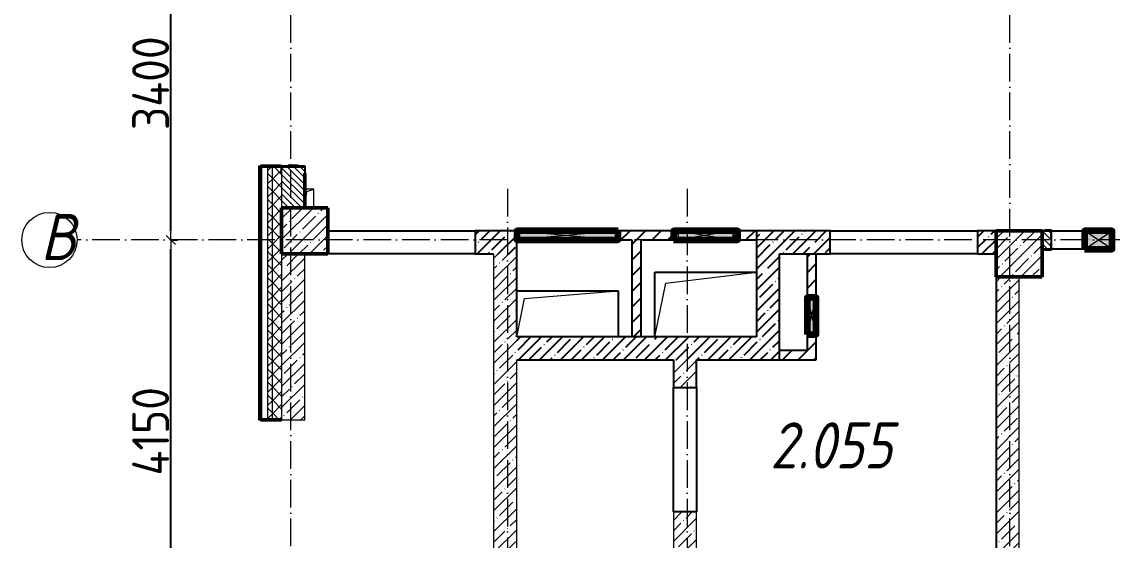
# Model space of a CAD drawing. Header units: millimetres. Extents: x -356862 to 418287, y 0 to 839748.
# Drawn here: x -20860 to -9032, y 461741 to 467363 of the extents above; entities that cross this region are included whole.
import ezdxf

# ---------------------------------------------------------------- set-up
doc = ezdxf.new("R2010")
doc.units = ezdxf.units.MM
doc.linetypes.add('50_200_ШТРИХ_1Т_ш5_п1_п1_', pattern=[700, 500, -100, 0, -100])
for name, color, linetype, lineweight in [('9.7) Заделка 956 шт', 6, 'Continuous', 158), ('A-____-____-DIMS', 7, 'Continuous', 9), ('A-DETL-GENF-OTLN', 7, 'Continuous', 9), ('A-GENM-____-MCUT', 7, 'Continuous', 25), ('A-GENM-____-OTLN', 7, 'Continuous', 9), ('A-GENM-____-OTLN-1', 7, 'Continuous', 25), ('A-GLAZ-____-OTLN', 7, 'Continuous', 9), ('A-WALL-____-MCUT-1', 7, 'Continuous', 9), ('A-WALL-____-MCUT-2', 7, 'Continuous', 50), ('A-WALL-____-MCUT-3', 7, 'Continuous', 9), ('A-WALL-____-PATT-1', 7, 'Continuous', 9), ('A-WALL-FNSH-MCUT-1', 7, 'Continuous', 9), ('S-COLS-____-MCUT', 7, 'Continuous', 50), ('S-COLS-____-OTLN', 7, 'Continuous', 9), ('S-GRID-____-IDEN', 7, 'Continuous', 9), ('S-GRID-____-OTLN-1', 7, '50_200_ШТРИХ_1Т_ш5_п1_п1_', 9)]:
    doc.layers.add(name, color=color, linetype=linetype, lineweight=lineweight)
doc.styles.add('ISOCPEUR_I', font='isocpeui.ttf', dxfattribs={"width": 0.9, "height": 2.5})
doc.styles.add('ISOCPEUR_I_3', font='isocpeui.ttf', dxfattribs={"width": 0.85, "height": 2.2})
doc.styles.add('СПДС', font='isocpeur.ttf', dxfattribs={"width": 0.9})
doc.dimstyles.new('Размера А3', dxfattribs={"dimtxt": 200, "dimasz": 100, "dimexe": 70, "dimexo": 100, "dimgap": 20, "dimtad": 1, "dimdec": 0, "dimrnd": 10, "dimzin": 0, "dimdsep": 46, "dimtxsty": 'СПДС', "dimblk": 'ARROWHEAD_6', "dimcen": 1, "dimclrd": 256, "dimclre": 256, "dimclrt": 256, "dimazin": 0, "dimtfac": 1, "dimtdec": 0, "dimtmove": 2, "dimatfit": 3, "dimfxl": 1, "dimtolj": 1, "dimtzin": 0, "dimarcsym": 0})
pattern_1 = [(45, (-15591.66, 459015.94), (-114.0493, 114.0493), []), (45, (-15477.61, 459015.94), (-114.0493, 114.0493), [201.612, -40.322, 3.353, -36.97])]
pattern_2 = [(135, (-15591.663, 459015.94), (-35.35534, -35.35534), [])]
pattern_3 = [(45, (-15591.66, 459015.94), (-84.8528, 84.8528), [])]
pattern_4 = [(45, (-15591.66, 459015.94), (-70.7107, 70.7107), []), (135, (-15591.66, 459015.94), (-70.7107, -70.7107), [])]

# ---------------------------------------------------------------- blocks, each defined once
blk = doc.blocks.new('BSC_Колонна _Прямоугольная - 500х500-V83-АР1_План отверстий 2 этажа в осях 1-64_А-ГГ')
at = {"layer": 'S-COLS-____-OTLN'}
h = blk.add_hatch(dxfattribs=at)
h.set_pattern_fill('FP_112', color=256, style=0, pattern_type=2)
h.set_pattern_definition([(45, (-5550, -5831.04), (-114.0493, 114.0493), []), (45, (-5435.95, -5831.04), (-114.0493, 114.0493), [201.613, -40.323, 3.353, -36.97])])
h.paths.add_polyline_path([(-250, -250), (250, -250), (250, 250), (-250, 250)], flags=0)
at = {"layer": 'S-COLS-____-MCUT'}
for p, q in [((250, 250), (-250, 250)), ((-250, 250), (-250, -250)), ((250, -250), (250, 250)), ((-250, -250), (250, -250))]:
    blk.add_line(p, q, dxfattribs=at)
blk = doc.blocks.new('BSC_Колонна _Прямоугольная - 500х500-V138-АР1_План отверстий 2 этажа в осях 1-64_А-ГГ')
at = {"layer": 'S-COLS-____-OTLN'}
h = blk.add_hatch(dxfattribs=at)
h.set_pattern_fill('FP_168', color=256, style=0, pattern_type=2)
h.set_pattern_definition([(45, (2200, -6081.04), (-114.0493, 114.0493), []), (45, (2314.05, -6081.04), (-114.0493, 114.0493), [201.612, -40.322, 3.353, -36.97])])
h.paths.add_polyline_path([(-250, -250), (250, -250), (250, 250), (-250, 250)], flags=0)
at = {"layer": 'S-COLS-____-MCUT'}
for p, q in [((250, 250), (-250, 250)), ((-250, 250), (-250, -250)), ((250, -250), (250, 250)), ((-250, -250), (250, -250))]:
    blk.add_line(p, q, dxfattribs=at)
blk = doc.blocks.new('Фахверк_СКБ_Уголок - 250_2700-27497298-АР1_План отверстий 2 этажа в осях 1-64_А-ГГ')
at = {"layer": 'A-GENM-____-MCUT'}
for p, q in [((200, 181), (125, 181)), ((125, 181), (125, 106)), ((131, 106), (131, 175)), ((131, 175), (200, 175)), ((200, 175), (200, 181)), ((125, 106), (131, 106)), ((131, -6), (125, -6)), ((125, -6), (125, -81)), ((125, -81), (200, -81)), ((131, -75), (131, -6)), ((200, -75), (131, -75)), ((200, -81), (200, -75))]:
    blk.add_line(p, q, dxfattribs=at)
blk = doc.blocks.new('Фахверк_СКБ_Уголок - 200_3550_зеркало-28264001-АР1_План отверстий 2 этажа в осях 1-64_А-ГГ')
at = {"layer": 'A-GENM-____-MCUT'}
for p, q in [((200, 156), (125, 156)), ((125, 156), (125, 81)), ((131, 81), (131, 150)), ((131, 150), (200, 150)), ((200, 150), (200, 156)), ((125, 81), (131, 81)), ((131, 19), (125, 19)), ((125, 19), (125, -56)), ((131, -50), (131, 19)), ((125, -56), (200, -56)), ((200, -50), (131, -50)), ((200, -56), (200, -50))]:
    blk.add_line(p, q, dxfattribs=at)
blk = doc.blocks.new('AR_Отверстие прямоугольное _в плите_ - AR_Отверстие прямоугольное _в плите_-V159-АР1_План отверстий 2 этажа в осях 1-64_А-ГГ')
at = {"layer": 'A-GENM-____-OTLN'}
for p, q in [((50, 100), (-50, 100)), ((-50, -100), (-25, 75)), ((-25, 75), (50, 100)), ((50, -100), (50, 100))]:
    blk.add_line(p, q, dxfattribs=at)
blk = doc.blocks.new('AR_Отверстие прямоугольное _в плите_ - AR_Отверстие прямоугольное _в плите_-30552744-АР1_План отверстий 2 этажа в осях 1-64_А-ГГ')
at = {"layer": 'A-GENM-____-OTLN'}
for p, q in [((550, 350), (-550, 350)), ((-550, 350), (-550, -350)), ((-433, 233), (550, 350)), ((-550, -350), (-433, 233))]:
    blk.add_line(p, q, dxfattribs=at)
blk = doc.blocks.new('AR_Отверстие прямоугольное _в плите_ - AR_Отверстие прямоугольное _в плите_-30552508-АР1_План отверстий 2 этажа в осях 1-64_А-ГГ')
at = {"layer": 'A-GENM-____-OTLN'}
for p, q in [((550, 250), (-550, 250)), ((-467, 167), (550, 250)), ((550, -250), (550, 250)), ((-550, -250), (-467, 167))]:
    blk.add_line(p, q, dxfattribs=at)
blk = doc.blocks.new('AR_Отверстие прямоугольное _в стене__БезПР - AR_Отверстие прямоугольное _в стене__БезПР-36788922-АР1_План отверстий 2 этажа в осях 1-64_А-ГГ')
at = {"layer": 'A-GLAZ-____-OTLN'}
blk.add_hatch(color=256, dxfattribs=at).paths.add_polyline_path([(300, -50), (300, 50), (-300, 50), (-300, -50)], flags=0)
at = {"layer": 'A-DETL-GENF-OTLN'}
for p, q in [((-300, -50), (-300, 50)), ((-300, 50), (300, 50)), ((300, 50), (-300, -50)), ((-300, 50), (300, -50)), ((300, 50), (-300, 50)), ((-300, 50), (-300, -50)), ((300, 50), (300, -50)), ((300, -50), (300, 50)), ((300, -50), (-300, -50)), ((-300, -50), (300, -50))]:
    blk.add_line(p, q, dxfattribs=at)
at = {"layer": 'A-GLAZ-____-OTLN'}
blk.add_line((300, 50), (-300, 50), dxfattribs=at)
blk = doc.blocks.new('AR_Отверстие прямоугольное _в стене__БезПР - AR_Отверстие прямоугольное _в стене__БезПР-36428349-АР1_План отверстий 2 этажа в осях 1-64_А-ГГ')
at = {"layer": 'A-GLAZ-____-OTLN'}
blk.add_hatch(color=256, dxfattribs=at).paths.add_polyline_path([(-150, 100), (-150, -100), (150, -100), (150, 100)], flags=0)
at = {"layer": 'A-DETL-GENF-OTLN'}
for p, q in [((-150, -100), (-150, 100)), ((-150, 100), (150, 100)), ((150, 100), (-150, -100)), ((-150, 100), (150, -100)), ((150, 100), (-150, 100)), ((-150, 100), (-150, -100)), ((150, 100), (150, -100)), ((150, -100), (150, 100)), ((150, -100), (-150, -100)), ((-150, -100), (150, -100))]:
    blk.add_line(p, q, dxfattribs=at)
at = {"layer": 'A-GLAZ-____-OTLN'}
blk.add_line((150, 100), (-150, 100), dxfattribs=at)
blk = doc.blocks.new('AR_Отверстие прямоугольное _в стене_ - AR_Отверстие прямоугольное _в стене__ОВ-36990253-АР1_План отверстий 2 этажа в осях 1-64_А-ГГ')
at = {"layer": 'A-GLAZ-____-OTLN'}
blk.add_hatch(color=256, dxfattribs=at).paths.add_polyline_path([(550, -50), (550, 50), (-550, 50), (-550, -50)], flags=0)
at = {"layer": 'A-DETL-GENF-OTLN'}
for p, q in [((-550, -50), (-550, 50)), ((-550, 50), (550, 50)), ((550, 50), (-550, -50)), ((-550, 50), (550, -50)), ((550, 50), (-550, 50)), ((-550, 50), (-550, -50)), ((550, 50), (550, -50)), ((550, -50), (550, 50)), ((550, -50), (-550, -50)), ((-550, -50), (550, -50))]:
    blk.add_line(p, q, dxfattribs=at)
blk = doc.blocks.new('AR_Отверстие прямоугольное _в стене_ - AR_Отверстие прямоугольное _в стене__ОВ-36989221-АР1_План отверстий 2 этажа в осях 1-64_А-ГГ')
at = {"layer": 'A-GLAZ-____-OTLN'}
blk.add_hatch(color=256, dxfattribs=at).paths.add_polyline_path([(-200, -50), (200, -50), (200, 50), (-200, 50)], flags=0)
at = {"layer": 'A-DETL-GENF-OTLN'}
for p, q in [((-200, -50), (-200, 50)), ((-200, 50), (200, 50)), ((200, 50), (-200, -50)), ((-200, 50), (200, -50)), ((200, 50), (-200, 50)), ((-200, 50), (-200, -50)), ((200, 50), (200, -50)), ((200, -50), (200, 50)), ((200, -50), (-200, -50)), ((-200, -50), (200, -50))]:
    blk.add_line(p, q, dxfattribs=at)
blk = doc.blocks.new('Ось сетки - Круг_Ø6_00__ISO-2_5_0_9K_-25732049-АР1_План отверстий 2 этажа в осях 1-64_А-ГГ')
at = {"layer": 'S-GRID-____-IDEN'}
blk.add_circle((0, 0), 3, dxfattribs=at)
blk = doc.blocks.new('ARROWHEAD_6')
at = {"color": 0, "linetype": 'Continuous'}
for p, q in [((0, 0), (-1, 0)), ((-0.5, -0.5), (0.5, 0.5))]:
    blk.add_line(p, q, dxfattribs=at)
blk = doc.blocks.new('*D4517')
at = {"layer": 'A-____-____-DIMS', "lineweight": -2, "transparency": 16777216}
for p, q in [((-19249, 464997), (-19173, 464997)), ((-19243, 460947), (-19243, 464897)), ((-19249, 460847), (-19173, 460847))]:
    blk.add_line(p, q, dxfattribs=at)
at = {"layer": 'Defpoints', "color": 0, "lineweight": 30, "transparency": 16777216}
for p in [(-19349, 464997), (-19243, 464997), (-19349, 460847)]:
    blk.add_point(p, dxfattribs=at)
at = {"layer": 'A-____-____-DIMS', "lineweight": -2, "transparency": 16777216, "xscale": 100, "yscale": 100, "zscale": 100}
for p, rotation in [((-19243, 464997), 90), ((-19243, 460847), 270)]:
    blk.add_blockref('ARROWHEAD_6', p, dxfattribs=dict(at, rotation=rotation))
at = {"layer": 'A-____-____-DIMS', "transparency": 16777216, "insert": (-19463, 462922), "char_height": 400, "attachment_point": 5, "rotation": 90, "style": 'СПДС'}
blk.add_mtext('\\A1;4150', dxfattribs=at)
blk = doc.blocks.new('*D4518')
at = {"layer": 'A-____-____-DIMS', "lineweight": -2, "transparency": 16777216}
for p, q in [((-19249, 468397), (-19173, 468397)), ((-19243, 465097), (-19243, 468297)), ((-19249, 464997), (-19173, 464997))]:
    blk.add_line(p, q, dxfattribs=at)
at = {"layer": 'Defpoints', "color": 0, "lineweight": 30, "transparency": 16777216}
for p in [(-19349, 468397), (-19243, 468397), (-19349, 464997)]:
    blk.add_point(p, dxfattribs=at)
at = {"layer": 'A-____-____-DIMS', "lineweight": -2, "transparency": 16777216, "xscale": 100, "yscale": 100, "zscale": 100}
for p, rotation in [((-19243, 468397), 90), ((-19243, 464997), 270)]:
    blk.add_blockref('ARROWHEAD_6', p, dxfattribs=dict(at, rotation=rotation))
at = {"layer": 'A-____-____-DIMS', "transparency": 16777216, "insert": (-19463, 466697), "char_height": 400, "attachment_point": 5, "rotation": 90, "style": 'СПДС'}
blk.add_mtext('\\A1;3400', dxfattribs=at)
blk = doc.blocks.new('*D13758')
at = {"layer": 'A-____-____-DIMS', "lineweight": -2, "transparency": 16777216}
for p, q in [((-19249, 464997), (-19173, 464997)), ((-19243, 460947), (-19243, 464897)), ((-19249, 460847), (-19173, 460847))]:
    blk.add_line(p, q, dxfattribs=at)
at = {"layer": 'Defpoints', "color": 0, "transparency": 16777216}
for p in [(-19349, 464997), (-19243, 464997), (-19349, 460847)]:
    blk.add_point(p, dxfattribs=at)
at = {"layer": 'A-____-____-DIMS', "lineweight": -2, "transparency": 16777216, "xscale": 100, "yscale": 100, "zscale": 100}
for p, rotation in [((-19243, 464997), 90), ((-19243, 460847), 270)]:
    blk.add_blockref('ARROWHEAD_6', p, dxfattribs=dict(at, rotation=rotation))
at = {"layer": 'A-____-____-DIMS', "transparency": 16777216, "insert": (-19463, 462922), "char_height": 400, "attachment_point": 5, "rotation": 90, "style": 'СПДС'}
blk.add_mtext('\\A1;4150', dxfattribs=at)
blk = doc.blocks.new('*D13759')
at = {"layer": 'A-____-____-DIMS', "lineweight": -2, "transparency": 16777216}
for p, q in [((-19249, 468397), (-19173, 468397)), ((-19243, 465097), (-19243, 468297)), ((-19249, 464997), (-19173, 464997))]:
    blk.add_line(p, q, dxfattribs=at)
at = {"layer": 'Defpoints', "color": 0, "transparency": 16777216}
for p in [(-19349, 468397), (-19243, 468397), (-19349, 464997)]:
    blk.add_point(p, dxfattribs=at)
at = {"layer": 'A-____-____-DIMS', "lineweight": -2, "transparency": 16777216, "xscale": 100, "yscale": 100, "zscale": 100}
for p, rotation in [((-19243, 468397), 90), ((-19243, 464997), 270)]:
    blk.add_blockref('ARROWHEAD_6', p, dxfattribs=dict(at, rotation=rotation))
at = {"layer": 'A-____-____-DIMS', "transparency": 16777216, "insert": (-19463, 466697), "char_height": 400, "attachment_point": 5, "rotation": 90, "style": 'СПДС'}
blk.add_mtext('\\A1;3400', dxfattribs=at)
blk = doc.blocks.new('*D13928')
at = {"layer": 'A-____-____-DIMS', "lineweight": -2, "transparency": 16777216}
for p, q in [((-19249, 464997), (-19173, 464997)), ((-19243, 460947), (-19243, 464897)), ((-19249, 460847), (-19173, 460847))]:
    blk.add_line(p, q, dxfattribs=at)
at = {"layer": 'Defpoints', "color": 0, "transparency": 16777216}
for p in [(-19349, 464997), (-19243, 464997), (-19349, 460847)]:
    blk.add_point(p, dxfattribs=at)
at = {"layer": 'A-____-____-DIMS', "lineweight": -2, "transparency": 16777216, "xscale": 100, "yscale": 100, "zscale": 100}
for p, rotation in [((-19243, 464997), 90), ((-19243, 460847), 270)]:
    blk.add_blockref('ARROWHEAD_6', p, dxfattribs=dict(at, rotation=rotation))
at = {"layer": 'A-____-____-DIMS', "transparency": 16777216, "insert": (-19463, 462922), "char_height": 400, "attachment_point": 5, "rotation": 90, "style": 'СПДС'}
blk.add_mtext('\\A1;4150', dxfattribs=at)
blk = doc.blocks.new('*D13929')
at = {"layer": 'A-____-____-DIMS', "lineweight": -2, "transparency": 16777216}
for p, q in [((-19249, 468397), (-19173, 468397)), ((-19243, 465097), (-19243, 468297)), ((-19249, 464997), (-19173, 464997))]:
    blk.add_line(p, q, dxfattribs=at)
at = {"layer": 'Defpoints', "color": 0, "transparency": 16777216}
for p in [(-19349, 468397), (-19243, 468397), (-19349, 464997)]:
    blk.add_point(p, dxfattribs=at)
at = {"layer": 'A-____-____-DIMS', "lineweight": -2, "transparency": 16777216, "xscale": 100, "yscale": 100, "zscale": 100}
for p, rotation in [((-19243, 468397), 90), ((-19243, 464997), 270)]:
    blk.add_blockref('ARROWHEAD_6', p, dxfattribs=dict(at, rotation=rotation))
at = {"layer": 'A-____-____-DIMS', "transparency": 16777216, "insert": (-19463, 466697), "char_height": 400, "attachment_point": 5, "rotation": 90, "style": 'СПДС'}
blk.add_mtext('\\A1;3400', dxfattribs=at)
blk = doc.blocks.new('2этаж')
at = {"layer": 'S-GRID-____-OTLN-1', "color": 251, "ltscale": 0.6, "true_color": 0x636466}
for p, q in [((-17941.7, 454533.3), (-17941.7, 508896.9)), ((-10141.7, 454533.3), (-10141.7, 508896.9)), ((-15591.7, 465551), (-15591.7, 454533.3)), ((-13641.7, 465551), (-13641.7, 454533.3)), ((74727.1, 464997), (-20260.4, 464997))]:
    blk.add_line(p, q, dxfattribs=at)
at = {"layer": 'S-GRID-____-IDEN', "insert": (-20657.8, 465278.9), "char_height": 500, "width": 223.671, "attachment_point": 1, "style": 'ISOCPEUR_I'}
blk.add_mtext('\\fISOCPEUR|b0|i1|c204|p34|;\\W.9;В', dxfattribs=at)
at = {"layer": 'A-____-____-DIMS'}
for base, p1, p2, picture, middle in [((-19243.1, 468397), (-19349.1, 464997), (-19349.1, 468397), '*D4518', (-19463.1, 466697)), ((-19243.1, 464997), (-19349.1, 460847), (-19349.1, 464997), '*D4517', (-19463.1, 462922))]:
    dim = blk.add_linear_dim(base=base, p1=p1, p2=p2, angle=90, dimstyle='Размера А3', override={"dimtxt": 400}, dxfattribs=at)
    dim.commit()
    dim.dimension.update_dxf_attribs({"geometry": picture, "text_midpoint": middle})

msp = doc.modelspace()

# ---------------------------------------------------------------- hatches: boundary and pattern name
h = msp.add_hatch()
h.set_pattern_fill('FP_25', color=256, style=0, pattern_type=2)
h.set_pattern_definition(pattern_1)
h.paths.add_polyline_path([(-15941.6634, 464846.983), (-15491.6634, 464846.983), (-15491.6634, 465096.983), (-15941.6634, 465096.983)], flags=0)
h = msp.add_hatch()
h.set_pattern_fill('FP_4', color=256, style=0, pattern_type=2)
h.set_pattern_definition(pattern_3)
h.paths.add_polyline_path([(-13141.6634, 464996.983), (-12891.6634, 464996.983), (-12891.6634, 465096.983), (-13141.6634, 465096.983), (-13141.6634, 465076.983)], flags=0)
h.paths.add_polyline_path([(-14391.6634, 464996.983), (-13741.6634, 464996.983), (-13741.6634, 465096.983), (-14391.6634, 465096.983), (-14391.6634, 465008.983)], flags=0)
h = msp.add_hatch()
h.set_pattern_fill('FP_4', color=256, style=0, pattern_type=2)
h.set_pattern_definition(pattern_3)
h.paths.add_polyline_path([(-14141.6634, 463946.983), (-14141.6634, 464996.983), (-14241.6634, 464996.983), (-14241.6634, 463946.983)], flags=0)
h = msp.add_hatch()
h.set_pattern_fill('FP_25', color=256, style=0, pattern_type=2)
h.set_pattern_definition(pattern_1)
h.paths.add_polyline_path([(-12641.6634, 463946.983), (-12641.6634, 465096.983), (-12891.6634, 465096.983), (-12891.6634, 463946.983)], flags=0)
h = msp.add_hatch()
h.set_pattern_fill('FP_25', color=256, style=0, pattern_type=2)
h.set_pattern_definition(pattern_1)
h.paths.add_polyline_path([(-10291.6634, 464846.983), (-10291.6634, 465096.983), (-10491.6634, 465096.983), (-10491.6634, 464846.983)], flags=0)
h.paths.add_polyline_path([(-12641.6634, 464846.983), (-12091.6634, 464846.983), (-12091.6634, 465096.983), (-12641.6634, 465096.983)], flags=0)
h = msp.add_hatch()
h.set_pattern_fill('FP_4', color=256, style=0, pattern_type=2)
h.set_pattern_definition(pattern_3)
h.paths.add_polyline_path([(-12241.6634, 463696.983), (-12241.6634, 463971.983), (-12341.6634, 463971.983), (-12341.6634, 463696.983)], flags=0)
h.paths.add_polyline_path([(-12241.6634, 464371.983), (-12241.6634, 464846.983), (-12341.6634, 464846.983), (-12341.6634, 464371.983), (-12286.9015, 464371.983)], flags=0)
h = msp.add_hatch()
h.set_pattern_fill('FP_25', color=256, style=0, pattern_type=2)
h.set_pattern_definition(pattern_1)
h.paths.add_polyline_path([(-12641.6634, 463696.983), (-12641.6634, 463946.983), (-15491.6634, 463946.983), (-15491.6634, 463696.983), (-13541.6634, 463696.983)], flags=0)
h = msp.add_hatch()
h.set_pattern_fill('FP_4', color=256, style=0, pattern_type=2)
h.set_pattern_definition(pattern_3)
h.paths.add_polyline_path([(-12341.6634, 463696.983), (-12341.6634, 463796.983), (-12641.6634, 463796.983), (-12641.6634, 463696.983)], flags=0)
at = {"layer": 'A-WALL-____-PATT-1'}
h = msp.add_hatch(dxfattribs=at)
h.set_pattern_fill('FP_3', color=256, style=0, pattern_type=2)
h.set_pattern_definition([(45, (-15591.66, 459015.94), (-85.5366, 85.5366), []), (45, (-15534.64, 459015.94), (-85.5366, 85.5366), [])])
h.paths.add_polyline_path([(-18291.6634, 456846.983), (-18271.6634, 456846.983), (-18271.6634, 461246.983), (-18291.6634, 461246.983), (-18291.6634, 459751.8495)], flags=0)
h.paths.add_polyline_path([(-18291.6634, 463046.983), (-18271.6634, 463046.983), (-18271.6634, 465796.983), (-18291.6634, 465796.983), (-18291.6634, 463191.8255)], flags=0)
h.paths.add_polyline_path([(-18271.6634, 467596.983), (-18271.6634, 468511.983), (-18291.6634, 468511.983), (-18291.6634, 467596.983)], flags=0)
h = msp.add_hatch(dxfattribs=at)
h.set_pattern_fill('FP_1', color=256, style=0, pattern_type=2)
h.set_pattern_definition(pattern_4)
h.paths.add_polyline_path([(-18191.6634, 456946.983), (-18141.6634, 456946.983), (-18141.6634, 461246.983), (-18191.6634, 461246.983), (-18191.6634, 459751.8495)], flags=0)
h.paths.add_polyline_path([(-18141.6634, 463046.983), (-18141.6634, 465796.983), (-18191.6634, 465796.983), (-18191.6634, 463046.983)], flags=0)
h.paths.add_polyline_path([(-18141.6634, 467596.983), (-18141.6634, 468531.983), (-18191.6634, 468531.983), (-18191.6634, 467596.983)], flags=0)
h = msp.add_hatch(dxfattribs=at)
h.set_pattern_fill('FP_1', color=256, style=0, pattern_type=2)
h.set_pattern_definition(pattern_4)
h.paths.add_polyline_path([(-18141.6634, 456996.983), (-18041.6634, 456996.983), (-18041.6634, 461246.983), (-18141.6634, 461246.983), (-18141.6634, 459751.8495)], flags=0)
h.paths.add_polyline_path([(-18041.6634, 463046.983), (-18041.6634, 465721.983), (-18047.6634, 465721.983), (-18047.6634, 465796.983), (-18141.6634, 465796.983), (-18141.6634, 463046.983)], flags=0)
h.paths.add_polyline_path([(-18047.6634, 467596.983), (-18047.6634, 467671.983), (-18041.6634, 467671.983), (-18041.6634, 468531.983), (-18141.6634, 468531.983), (-18141.6634, 467596.983)], flags=0)
h = msp.add_hatch(dxfattribs=at)
h.set_pattern_fill('FP_6', color=256, style=0, pattern_type=2)
h.set_pattern_definition(pattern_2)
h.paths.add_polyline_path([(-18041.6634, 465346.983), (-17791.6634, 465346.983), (-17791.6634, 465790.983), (-17860.6634, 465790.983), (-17860.6634, 465796.983), (-17972.6634, 465796.983), (-17972.6634, 465790.983), (-18041.6634, 465790.983), (-18041.6634, 465721.983)], flags=0)
h.paths.add_polyline_path([(-17972.6634, 467596.983), (-17860.6634, 467596.983), (-17860.6634, 467602.983), (-17791.6634, 467602.983), (-17791.6634, 467996.983), (-18041.6634, 467996.983), (-18041.6634, 467602.983), (-17972.6634, 467602.983)], flags=0)
h = msp.add_hatch(dxfattribs=at)
h.set_pattern_fill('FP_6', color=256, style=0, pattern_type=2)
h.set_pattern_definition(pattern_2)
h.paths.add_polyline_path([(-5716.6634, 464896.983), (-5191.6634, 464896.983), (-5191.6634, 465096.983), (-5785.6634, 465096.983), (-5785.6634, 465027.983), (-5791.6634, 465027.983), (-5791.6634, 464965.983), (-5785.6634, 464965.983), (-5785.6634, 464896.983)], flags=0)
h.paths.add_polyline_path([(-6947.6634, 464896.983), (-6947.6634, 464965.983), (-6941.6634, 464965.983), (-6941.6634, 465027.983), (-6947.6634, 465027.983), (-6947.6634, 465096.983), (-8535.6634, 465096.233), (-8535.6634, 465027.983), (-8541.6634, 465027.983), (-8541.6634, 464965.983), (-8535.6634, 464965.983), (-8535.4958, 464896.983), (-7016.6634, 464896.983)], flags=0)
h.paths.add_polyline_path([(-9697.6634, 464896.983), (-9697.6634, 464965.983), (-9691.6634, 464965.983), (-9691.6634, 465027.983), (-9697.6634, 465027.983), (-9697.6634, 465096.983), (-9791.6634, 465096.983), (-9791.6634, 464896.983), (-9766.6634, 464896.983)], flags=0)
h = msp.add_hatch(dxfattribs=at)
h.set_pattern_fill('FP_25', color=256, style=0, pattern_type=2)
h.set_pattern_definition(pattern_1)
h.paths.add_polyline_path([(-18041.6634, 457096.983), (-17791.6634, 457096.983), (-17791.6634, 461246.983), (-18041.6634, 461246.983), (-18041.6634, 459751.8495)], flags=0)
h.paths.add_polyline_path([(-17791.6634, 463046.983), (-17791.6634, 464846.983), (-18041.6634, 464846.983), (-18041.6634, 463046.983)], flags=0)
h = msp.add_hatch(dxfattribs=at)
h.set_pattern_fill('FP_25', color=256, style=0, pattern_type=2)
h.set_pattern_definition(pattern_1)
h.paths.add_polyline_path([(-15605.353, 460746.983), (-15491.6634, 460746.983), (-15491.6634, 464846.983), (-15741.6634, 464846.983), (-15741.6634, 460746.983)], flags=0)
h = msp.add_hatch(dxfattribs=at)
h.set_pattern_fill('FP_25', color=256, style=0, pattern_type=2)
h.set_pattern_definition(pattern_1)
h.paths.add_polyline_path([(-10041.6634, 460996.983), (-10041.6634, 464596.983), (-10291.6634, 464596.983), (-10291.6634, 460996.983)], flags=0)
h = msp.add_hatch(dxfattribs=at)
h.set_pattern_fill('FP_25', color=256, style=0, pattern_type=2)
h.set_pattern_definition(pattern_1)
h.paths.add_polyline_path([(-13791.6634, 460996.983), (-13541.6634, 460996.983), (-13541.6634, 462046.983), (-13791.6634, 462046.983)], flags=0)
h.paths.add_polyline_path([(-13541.6634, 463396.983), (-13541.6634, 463696.983), (-13791.6634, 463696.983), (-13791.6634, 463396.983)], flags=0)

# ---------------------------------------------------------------- linework, layer by layer
for p, q in [((-17541.6634, 465096.983), (-15941.6634, 465096.983)), ((-15491.6634, 465096.983), (-15941.6634, 465096.983)), ((-15941.6634, 465096.983), (-15941.6634, 464846.983)), ((-15491.6634, 463946.983), (-15491.6634, 464996.983)), ((-13741.6634, 465096.983), (-14391.6634, 465096.983)), ((-14391.6634, 464996.983), (-14241.6634, 464996.983)), ((-14241.6634, 464996.983), (-14241.6634, 463946.983)), ((-14141.6634, 464996.983), (-13741.6634, 464996.983)), ((-14141.6634, 463946.983), (-14141.6634, 464996.983)), ((-12891.6634, 465096.983), (-13141.6634, 465096.983)), ((-13141.6634, 464996.983), (-12891.6634, 464996.983)), ((-12891.6634, 465096.983), (-12891.6634, 463946.983)), ((-12091.6634, 465096.983), (-12891.6634, 465096.983)), ((-12091.6634, 464846.983), (-12091.6634, 465096.983)), ((-12091.6634, 465096.983), (-10491.6634, 465096.983)), ((-10291.6634, 465096.983), (-10491.6634, 465096.983)), ((-10491.6634, 465096.983), (-10491.6634, 464846.983)), ((-9766.6634, 465096.983), (-9791.6634, 465096.983)), ((-9691.6634, 465096.983), (-9331.6634, 465096.983)), ((-9691.6634, 464965.983), (-9691.6634, 465027.983)), ((-9791.6634, 464896.983), (-9766.6634, 464896.983)), ((-9331.6634, 464896.983), (-9691.6634, 464896.983)), ((-15941.6634, 464846.983), (-17541.6634, 464846.983)), ((-15941.6634, 464846.983), (-15741.6634, 464846.983)), ((-12641.6634, 463696.983), (-12641.6634, 464846.983)), ((-12641.6634, 464846.983), (-12091.6634, 464846.983)), ((-12341.6634, 464846.983), (-12341.6634, 464371.983)), ((-12241.6634, 464371.983), (-12241.6634, 464846.983)), ((-10491.6634, 464846.983), (-12091.6634, 464846.983)), ((-10491.6634, 464846.983), (-10291.6634, 464846.983)), ((-13991.6634, 464646.983), (-12891.6634, 464646.983)), ((-13991.6634, 463946.983), (-13991.6634, 464646.983)), ((-10291.6634, 464596.983), (-10291.6634, 461606.983)), ((-15491.6634, 464446.983), (-14391.6634, 464446.983)), ((-14391.6634, 464446.983), (-14391.6634, 463946.983)), ((-12891.6634, 463946.983), (-15491.6634, 463946.983)), ((-12341.6634, 463971.983), (-12341.6634, 463796.983)), ((-12241.6634, 463696.983), (-12241.6634, 463971.983)), ((-15491.6634, 463696.983), (-13791.6634, 463696.983)), ((-13791.6634, 463696.983), (-13791.6634, 463396.983)), ((-13541.6634, 463696.983), (-12641.6634, 463696.983)), ((-13541.6634, 463396.983), (-13541.6634, 463696.983)), ((-12341.6634, 463796.983), (-12641.6634, 463796.983)), ((-12641.6634, 463696.983), (-12241.6634, 463696.983)), ((-13791.6634, 463396.983), (-13541.6634, 463396.983)), ((-13791.6634, 462046.983), (-13791.6634, 463396.983)), ((-13541.6634, 463396.983), (-13541.6634, 462046.983)), ((-13541.6634, 462046.983), (-13791.6634, 462046.983))]:
    msp.add_line(p, q)
at = {"layer": '9.7) Заделка 956 шт'}
for points in [[(-14391.6634, 465096.983), (-15491.6634, 465096.983), (-15491.6634, 464996.983), (-14391.6634, 464996.983)], [(-13791.6634, 464996.983), (-13091.6634, 464996.983), (-13091.6634, 465096.983), (-13791.6634, 465096.983)], [(-9331.6634, 464896.983), (-9031.6634, 464896.983), (-9031.6634, 465096.983), (-9331.6634, 465096.983)], [(-12341.6634, 463971.983), (-12241.6634, 463971.983), (-12241.6634, 464371.983), (-12341.6634, 464371.983)]]:
    msp.add_lwpolyline(points, close=True, dxfattribs=at)
at = {"layer": 'A-WALL-____-MCUT-1'}
for p, q in [((-18041.6634, 464846.983), (-18041.6634, 463046.983)), ((-17791.6634, 463046.983), (-17791.6634, 464846.983)), ((-15741.6634, 464846.983), (-15741.6634, 460746.983)), ((-10041.6634, 457596.983), (-10041.6634, 464596.983)), ((-15491.6634, 460996.983), (-15491.6634, 463696.983)), ((-18041.6634, 463046.983), (-17791.6634, 463046.983)), ((-13791.6634, 462046.983), (-13791.6634, 460996.983)), ((-13541.6634, 460996.983), (-13541.6634, 462046.983))]:
    msp.add_line(p, q, dxfattribs=at)
at = {"layer": 'A-WALL-____-MCUT-2'}
for p, q in [((-18271.6634, 463046.983), (-18271.6634, 465796.983)), ((-18047.6634, 465796.983), (-18271.6634, 465796.983)), ((-17860.6634, 465796.983), (-17972.6634, 465796.983)), ((-17791.6634, 465346.983), (-17791.6634, 465721.983)), ((-18271.6634, 463046.983), (-18041.6634, 463046.983))]:
    msp.add_line(p, q, dxfattribs=at)
at = {"layer": 'A-WALL-____-MCUT-3'}
for p, q in [((-18191.6634, 463046.983), (-18191.6634, 465796.983)), ((-18141.6634, 463046.983), (-18141.6634, 465796.983)), ((-18041.6634, 465721.983), (-18041.6634, 465346.983))]:
    msp.add_line(p, q, dxfattribs=at)
at = {"layer": 'A-WALL-FNSH-MCUT-1'}
for p, q in [((-18291.6634, 465796.983), (-18291.6634, 463046.983)), ((-18271.6634, 465796.983), (-18291.6634, 465796.983)), ((-18291.6634, 463046.983), (-18271.6634, 463046.983))]:
    msp.add_line(p, q, dxfattribs=at)
at = {"layer": 'S-GRID-____-OTLN-1', "color": 251, "ltscale": 0.6, "true_color": 0x636466}
for p, q in [((-17941.6634, 454533.3346), (-17941.6634, 508896.9006)), ((-17941.6634, 454533.3346), (-17941.6634, 508896.9006)), ((-10141.6634, 454533.3346), (-10141.6634, 508896.9006)), ((-10141.6634, 454533.3346), (-10141.6634, 508896.9006)), ((-15591.6634, 465550.9569), (-15591.6634, 454533.3346)), ((-15591.6634, 465550.9569), (-15591.6634, 454533.3346)), ((-13641.6634, 465550.9569), (-13641.6634, 454533.3346)), ((-13641.6634, 465550.9569), (-13641.6634, 454533.3346)), ((74727.1239, 464996.983), (-20260.4336, 464996.983)), ((74727.1239, 464996.983), (-20260.4336, 464996.983))]:
    msp.add_line(p, q, dxfattribs=at)

# ---------------------------------------------------------------- block references
at = {"color": 18, "true_color": 0x000000}
msp.add_blockref('2этаж', (0, 0), dxfattribs=at)
for name, p in [('AR_Отверстие прямоугольное _в стене_ - AR_Отверстие прямоугольное _в стене__ОВ-36990253-АР1_План отверстий 2 этажа в осях 1-64_А-ГГ', (-14941.6634, 465046.983)), ('AR_Отверстие прямоугольное _в стене__БезПР - AR_Отверстие прямоугольное _в стене__БезПР-36788922-АР1_План отверстий 2 этажа в осях 1-64_А-ГГ', (-13441.6634, 465046.983)), ('BSC_Колонна _Прямоугольная - 500х500-V83-АР1_План отверстий 2 этажа в осях 1-64_А-ГГ', (-10041.6634, 464846.983)), ('AR_Отверстие прямоугольное _в плите_ - AR_Отверстие прямоугольное _в плите_-30552744-АР1_План отверстий 2 этажа в осях 1-64_А-ГГ', (-13441.6634, 464296.983)), ('AR_Отверстие прямоугольное _в плите_ - AR_Отверстие прямоугольное _в плите_-30552508-АР1_План отверстий 2 этажа в осях 1-64_А-ГГ', (-14941.6634, 464196.983))]:
    msp.add_blockref(name, p)
for name, p, rotation in [('Фахверк_СКБ_Уголок - 200_3550_зеркало-28264001-АР1_План отверстий 2 этажа в осях 1-64_А-ГГ', (-9566.6634, 465046.983), 180), ('AR_Отверстие прямоугольное _в стене__БезПР - AR_Отверстие прямоугольное _в стене__БезПР-36428349-АР1_План отверстий 2 этажа в осях 1-64_А-ГГ', (-9181.6634, 464996.983), 180), ('AR_Отверстие прямоугольное _в стене_ - AR_Отверстие прямоугольное _в стене__ОВ-36989221-АР1_План отверстий 2 этажа в осях 1-64_А-ГГ', (-12291.6634, 464171.983), 89.99999999999993)]:
    msp.add_blockref(name, p, dxfattribs=dict(rotation=rotation))
at = {"layer": 'A-GENM-____-OTLN'}
msp.add_blockref('AR_Отверстие прямоугольное _в плите_ - AR_Отверстие прямоугольное _в плите_-V159-АР1_План отверстий 2 этажа в осях 1-64_А-ГГ', (-17741.6634, 465446.983), dxfattribs=at)
at = {"layer": 'A-GENM-____-OTLN-1', "rotation": 269.9999999999999}
msp.add_blockref('Фахверк_СКБ_Уголок - 250_2700-27497298-АР1_План отверстий 2 этажа в осях 1-64_А-ГГ', (-17966.6634, 465921.983), dxfattribs=at)
at = {"layer": 'S-COLS-____-OTLN'}
msp.add_blockref('BSC_Колонна _Прямоугольная - 500х500-V138-АР1_План отверстий 2 этажа в осях 1-64_А-ГГ', (-17791.6634, 465096.983), dxfattribs=at)
at = {"layer": 'S-GRID-____-IDEN', "xscale": 99.99999999999993, "yscale": 99.99999999999993, "zscale": 99.99999999999993, "rotation": 89.99999999999982}
msp.add_blockref('Ось сетки - Круг_Ø6_00__ISO-2_5_0_9K_-25732049-АР1_План отверстий 2 этажа в осях 1-64_А-ГГ', (-20560.4336, 464996.983), dxfattribs=at)

# ---------------------------------------------------------------- texts
at = {"insert": (-12741.8205, 463019.3399), "char_height": 500, "width": 785.65375, "attachment_point": 1, "style": 'ISOCPEUR_I_3'}
msp.add_mtext('2.055', dxfattribs=at)
at = {"layer": 'A-____-____-DIMS', "char_height": 400, "attachment_point": 5, "rotation": 90, "style": 'СПДС'}
for s, insert in [('\\A1;3400', (-19463.059, 466696.983)), ('\\A1;3400', (-19463.059, 466696.983)), ('\\A1;4150', (-19463.059, 462921.983)), ('\\A1;4150', (-19463.059, 462921.983))]:
    msp.add_mtext(s, dxfattribs=dict(at, insert=insert))
at = {"layer": 'S-GRID-____-IDEN', "insert": (-20657.8313, 465278.8506), "char_height": 500, "width": 223.670812, "attachment_point": 1, "style": 'ISOCPEUR_I'}
msp.add_mtext('\\fISOCPEUR|b0|i1|c204|p34|;\\W.9;В', dxfattribs=at)
msp.add_mtext('\\fISOCPEUR|b0|i1|c204|p34|;\\W.9;В', dxfattribs=at)

# ---------------------------------------------------------------- dimensions: what is measured, and where the dimension line sits
at = {"layer": 'A-____-____-DIMS'}
for base, p1, p2, picture, middle in [((-19243.059, 468396.983), (-19349.125, 464996.983), (-19349.125, 468396.983), '*D13759', (-19463.059, 466696.983)), ((-19243.059, 468396.983), (-19349.125, 464996.983), (-19349.125, 468396.983), '*D13929', (-19463.059, 466696.983)), ((-19243.059, 464996.983), (-19349.125, 460846.983), (-19349.125, 464996.983), '*D13758', (-19463.059, 462921.983)), ((-19243.059, 464996.983), (-19349.125, 460846.983), (-19349.125, 464996.983), '*D13928', (-19463.059, 462921.983))]:
    dim = msp.add_linear_dim(base=base, p1=p1, p2=p2, angle=90, dimstyle='Размера А3', override={"dimtxt": 400}, dxfattribs=at)
    dim.commit()
    dim.dimension.update_dxf_attribs({"geometry": picture, "text_midpoint": middle})

doc.saveas('drawing.dxf')
